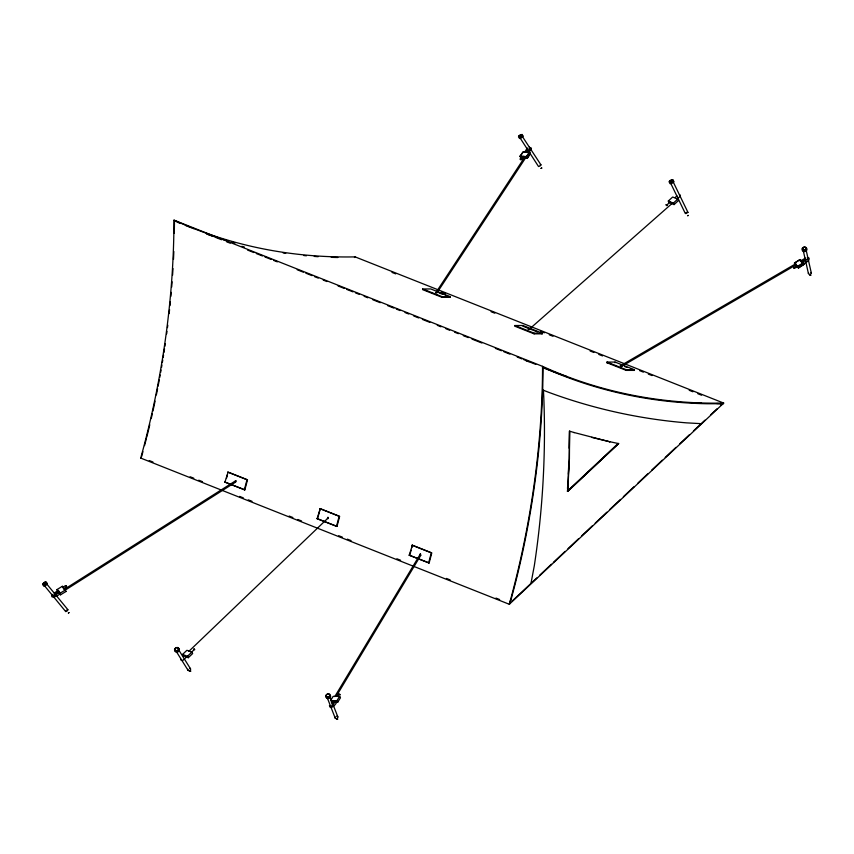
<?xml version="1.0" encoding="UTF-8"?>
<svg xmlns="http://www.w3.org/2000/svg" width="854" height="854" viewBox="0 0 854 854"><rect width="100%" height="100%" fill="white"/><g stroke="black" fill="none" stroke-linecap="round" stroke-linejoin="round"><path stroke-width="1.28" d="M174.301 233.441L174.472 221.079M569.202 448.254L569.415 431.078L574.251 432.615M568.316 474.151L568.764 463.786M522.488 136.277L520.054 137.91L538.532 166.519L540.048 166.018L540.966 164.886L522.178 136.234M808.204 258.751L802.6 262.392M567.494 488.541L567.942 481.955M567.515 491.253L569.202 458.683L569.618 431.153L569.404 458.769L567.718 491.338L618.606 443.578L567.718 491.338M526.438 156.592L437.163 292.591L435.86 292.687L524.783 157.061M437.163 292.591L435.818 292.591M422.698 288.972L422.591 289.613L441.988 297.299L450.079 297.288L450.175 296.658L430.779 288.962L422.698 288.972L442.094 296.669L450.175 296.658M441.988 297.299L442.094 296.669M514.845 325.523L514.738 326.164L534.134 333.85L542.215 333.839L542.322 333.209L522.926 325.513L514.845 325.523L534.241 333.22L542.322 333.209M534.134 333.85L534.241 333.22M606.884 362.715L606.981 362.075L615.061 362.064L634.469 369.761L634.362 370.39L626.281 370.401L606.884 362.715L609.19 362.704M614.965 362.704L615.061 362.064M626.281 370.401L626.388 369.771L606.981 362.075M509.571 603.49L510.713 599.732M141.647 456.484L142.928 451.659M144.529 445.628L146.44 438.39M224.954 482.104L228.103 472.113L247.5 479.809L244.842 489.886L224.954 482.104L244.842 489.886M226.438 478.411L227.442 474.632M244.351 489.801L247.019 479.724L227.612 472.038M317.101 518.656L320.25 508.664L339.646 516.36L336.978 526.438L317.101 518.656L336.978 526.438M317.581 518.741L320.25 508.664M336.497 526.352L339.155 516.275L319.759 508.589M409.237 555.207L412.397 545.215L431.793 552.912L429.124 562.989L409.237 555.207L429.124 562.989M409.728 555.292L411.062 550.254M411.724 547.734L412.397 545.215M428.644 562.903L431.302 552.826L411.906 545.14M509.977 603.65L515.015 584.595A724.875 542.023 -68.4 0 0 542.792 385.848L543.059 367.284L556.424 373.059A724.875 542.023 -68.4 0 0 707.742 403.75L723.028 403.728L720.755 405.308M329.43 705.521C329.922 710.987 337.608 703.248 336.625 701.219M521.634 156.89C517.855 160.776 522.829 160.712 523.267 156.399M521.164 159.687L520.267 159.057M796.28 264.74L622.267 365.982L620.335 365.854L795.768 263.758M622.267 365.982L620.346 365.822M339.412 694.345C342.091 696.704 338.099 690.982 338.056 696.618M420.285 553.979L420.67 555.484L420.478 553.776L334.779 696.608M65.801 610.92C65.171 612.542 68.363 610.557 67.829 609.617L46.639 583.89M335.344 701.155L332.622 705.692L330.477 705.97M331.651 703.984L333.711 700.558M336.444 695.989L420.67 555.484M331.138 699.661L333.188 696.362L339.657 696.288L340.49 697.739L337.768 702.137L331.288 702.212M330.466 700.76L336.935 700.686L339.657 696.288M520.161 156.325L522.904 151.959L529.544 152.183L530.281 153.645L527.537 158.001L520.897 157.776L520.161 156.325L526.801 156.549L529.544 152.183M524.484 152.439L527.334 147.988M526.064 152.023L528.167 148.745M52.062 594.352C49.276 600.351 60.388 594.832 60.399 593.178M527.697 152.62L530.313 148.382M530.099 151.019L531.434 148.18L529.245 147.187M673.08 181.678L671.714 182.959M673.187 181.891L687.94 212.368L685.826 213.628L685.527 213.062M520.043 156.25L523.278 151.98L529.437 152.45L530.227 153.933L526.993 158.203L520.833 157.734L520.043 156.25L526.203 156.72L529.437 152.45M46.436 584.317L44.301 585.385M182.585 654.431L186.909 650.278L191.808 652.114L192.641 653.556L188.318 657.708L183.418 655.872L182.585 654.431L187.496 656.267L188.318 657.708M187.496 656.267L191.808 652.114M188.819 651.378L327.851 518.218M186.973 656.566L183.247 660.121A2.295 1.292 -29.9 0 1 180.845 659.363M191.627 652.114L194.413 649.446M188.083 226.246A724.213 541.532 -68.4 0 0 355.125 256.883L723.701 403.088L509.304 604.28L140.718 458.075L141.401 457.434M354.442 257.513L355.125 256.883M567.312 491.178L618.2 443.418M512.368 600.864L536.824 577.912M539.739 575.169L551.417 564.216M553.36 562.391L565.028 551.438M567.953 548.706L578.649 538.66M581.563 535.928L592.27 525.883M595.185 523.15L606.852 512.197M609.777 509.454L620.474 499.419M623.388 496.676L634.095 486.641M637.981 482.99L647.706 473.863M651.602 470.212L662.298 460.167M665.213 457.434L675.92 447.389M679.805 443.738L689.53 434.611M693.427 430.96L704.934 420.168M710.517 414.927L717.029 408.81M668.298 201.042L672.685 197.007L677.724 199.11L678.46 200.562L674.073 204.597L669.034 202.494L668.298 201.042L673.336 203.135L674.073 204.597M673.336 203.135L677.724 199.11M235.747 480.706C233.58 483.268 237.433 481.357 235.747 480.706L64.263 589.409M666.536 205.259L670.337 201.843M675.076 197.584L676.976 195.876M529.224 329.292L672.077 203.455M678.065 198.171L680.083 196.399A2.295 1.281 -26.7 0 0 679.453 194.755M794.444 263.128L799.718 259.659L803.155 263L803.892 264.462L798.618 267.932L794.444 263.128L798.618 267.932M803.155 263C803.913 264.035 786.523 272.672 797.198 265.541M59.78 592.249L54.069 595.868L52.628 595.686M64.883 590.338L235.576 482.136M54.218 593.007L58.52 590.338M62.822 587.659C66.388 583.41 68.63 587.36 63.452 588.577M53.887 594.523L59.193 591.214M56.919 589.612L62.353 586.292L65.214 590.071L65.982 591.491L60.538 594.811L56.919 589.612L60.538 594.811M59.769 593.391L65.214 590.071M795.565 264.324L794.775 262.84L800.23 259.563L803.721 264.516L798.255 267.804L796.238 265.188M794.775 262.84L797.465 266.32L802.92 263.043M803.262 263.299C805.525 264.003 812.624 257.887 807.308 257.396M800.347 261.089L805.471 258.111M802.045 261.388L805.962 259.114M66.858 609.937L67.829 609.617M540.102 165.025L540.966 164.886M686.744 212.336L687.94 212.368M626.388 369.771L634.469 369.761M716.623 403.526L723.028 403.728M609.564 441.667L618.606 443.578M591.63 437.365L609.767 441.742M609.959 441.828L573.845 432.455M543.027 390.107L548.471 392.232A753.708 625.918 -77.5 0 0 686.573 422.858L701.209 423.659M391.997 272.415L395.712 273.888M441.529 292.057L445.244 293.53M491.061 311.71L494.776 313.183M540.593 331.363L544.308 332.836M549.261 334.8L552.976 336.273M590.125 351.005L593.84 352.478M598.793 354.442L602.508 355.915M639.657 370.657L643.372 372.13M648.325 374.095L652.04 375.568M689.189 390.299L692.904 391.772M697.857 393.737L701.572 395.21M439.159 292.965L442.799 294.406M445.222 295.367L450.079 297.288M522.819 326.143L528.882 328.555M531.305 329.516L537.369 331.918M539.792 332.879L542.215 333.839M624.669 366.547L627.092 367.508M630.722 368.949L634.362 370.39M140.718 458.075A724.213 541.532 -68.4 0 0 173.981 220.151L542.557 366.355A724.213 541.532 -68.4 0 0 723.701 403.088M176.906 222.04L180.536 223.481M185.393 225.403L191.456 227.804M206.679 233.847L212.881 236.312M215.357 237.295L221.549 239.75M226.513 241.714L230.228 243.198M247.585 250.073L253.787 252.538M256.264 253.521L262.466 255.976M264.943 256.958L271.145 259.424M273.622 260.406L277.337 261.879M297.181 269.747L303.373 272.202M305.849 273.195L312.052 275.65M314.528 276.632L318.254 278.105M323.207 280.08L326.933 281.553M338.088 285.973L344.29 288.438M346.767 289.421L352.969 291.876M355.445 292.858L359.16 294.331M364.124 296.306L367.839 297.779M372.803 299.743L380.233 302.7M387.673 305.647L393.875 308.102M396.352 309.084L400.078 310.568M405.031 312.532L408.746 314.005M413.71 315.969L418.673 317.944M422.388 319.417L429.829 322.364M437.269 325.321L440.984 326.794M445.937 328.758L449.663 330.231M454.616 332.206L458.342 333.679M463.295 335.643L468.259 337.608M471.974 339.091L481.891 343.02M495.363 348.368L501.426 350.77M503.849 351.731L509.913 354.132M517.193 357.025L522.04 358.947M523.662 359.587L527.292 361.028M529.715 361.989L535.778 364.402M530.985 583.389L534.316 565.722A753.708 625.918 -77.5 0 0 543.752 396.651L543.432 390.267M149.237 460.552L152.951 462.025M190.1 476.756L193.815 478.229M198.768 480.194L202.483 481.667M239.622 496.409L243.337 497.882M248.29 499.846L252.005 501.319M289.154 516.051L292.869 517.524M297.822 519.488L301.537 520.961M338.686 535.704L342.401 537.177M347.354 539.141L351.069 540.614M396.886 558.783L400.601 560.256M446.418 578.436L450.133 579.909M495.95 598.078L499.665 599.551M525.573 360.42L529.064 361.915M793.964 267.43L794.241 268.007M801.308 261.954L803.892 264.462M44.408 585.62L65.705 611.581M801.703 261.911L803.721 264.516M63.847 588.662L65.982 591.491M179.02 650.428L190.325 668.522M176.831 652.349L188.136 670.443M336.935 700.686L337.768 702.137M62.353 586.292L63.132 587.723M193.378 227.837L193.879 228.776M800.23 259.563L801.031 261.046M797.465 266.32L798.255 267.804M526.203 156.72L526.993 158.203M799.718 259.659L800.454 261.121M526.801 156.549L527.537 158.001M66.644 586.581L66.068 585.716M670.529 182.927L685.282 213.404M330.146 697.174L337.757 716.677M335.206 718.097L327.114 697.376A1.473 1.142 -21.3 0 0 327.616 697.761M811.3 272.97L806.027 249.592A1.473 1.089 -12.7 0 1 805.898 250.169M803.134 250.083L808.407 273.451M178.497 650.449A1.473 1.132 -32 0 1 177.408 651.41M189.759 668.266A1.473 1.132 -32 0 1 190.517 669.675A1.473 1.132 -32 0 1 188.713 670.7A1.473 1.132 -32 0 1 187.955 669.29M178.059 648.325A2.327 1.793 -32 0 1 179.244 650.567A2.327 1.793 -32 0 1 176.383 652.189A2.327 1.793 -32 0 1 175.198 649.947M46.522 583.122A2.327 0.769 -39.4 0 1 47.002 584.136A2.327 0.769 -39.4 0 1 44.419 586.143A2.327 0.769 -39.4 0 1 43.928 585.139M329.591 697.142A1.473 1.142 -21.3 0 1 329.046 697.622M336.561 716.207A1.473 1.142 -21.3 0 1 337.874 717.456A1.473 1.142 -21.3 0 1 335.921 718.556A1.473 1.142 -21.3 0 1 335.28 716.912M330.413 695.54A2.327 1.815 -21.3 0 1 328.278 698.54A2.327 1.815 -21.3 0 1 326.495 695.914M673.101 181.229A2.327 0.715 -25.8 0 1 673.571 182.137A2.327 0.715 -25.8 0 1 670.614 183.578A2.327 0.715 -25.8 0 1 670.144 182.671M337.842 257.513A724.875 542.023 -68.4 0 1 331.256 257.342M318.147 256.691A724.875 542.023 -68.4 0 1 314.229 256.413M306.415 255.773A724.875 542.023 -68.4 0 1 303.821 255.527M285.738 253.35A724.875 542.023 -68.4 0 1 283.176 252.976M235.192 242.931A724.875 542.023 -68.4 0 1 231.477 241.906M226.545 240.476A724.875 542.023 -68.4 0 1 222.851 239.366M215.518 237.038A724.875 542.023 -68.4 0 1 207.01 234.156M186.909 225.755A724.213 541.532 -68.4 0 1 173.981 220.151M244.265 246.966A732.743 472.187 -61.7 0 1 241.885 246.326M701.081 402.949A732.743 608.507 -77.5 0 1 698.423 402.789M567.43 376.763A732.743 608.507 -77.5 0 1 542.471 367.53M542.557 366.355A724.213 541.532 -68.4 0 1 509.304 604.28M173.832 251.46A724.875 542.023 -68.4 0 1 173.479 259.349M172.988 268.572A724.875 542.023 -68.4 0 1 172.572 275.18M172.102 281.788A724.875 542.023 -68.4 0 1 171.686 287.072M171.248 292.367A724.875 542.023 -68.4 0 1 170.885 296.349M170.384 301.643A724.875 542.023 -68.4 0 1 169.989 305.625M169.572 309.607A724.875 542.023 -68.4 0 1 169.145 313.589M167.79 325.118A724.875 542.023 -68.4 0 1 167.469 327.616M166.989 331.352A724.875 542.023 -68.4 0 1 166.658 333.839M165.27 343.81A724.875 542.023 -68.4 0 1 164.897 346.308M164.523 348.795A724.875 542.023 -68.4 0 1 163.957 352.542M163.562 355.029A724.875 542.023 -68.4 0 1 163.167 357.527M162.762 360.014A724.875 542.023 -68.4 0 1 162.345 362.512M161.929 365.01A724.875 542.023 -68.4 0 1 161.502 367.498M161.075 369.995A724.875 542.023 -68.4 0 1 160.627 372.483M160.178 374.981A724.875 542.023 -68.4 0 1 159.73 377.468M159.271 379.966A724.875 542.023 -68.4 0 1 158.086 386.189M157.595 388.687A724.875 542.023 -68.4 0 1 156.357 394.911M155.065 401.134A724.875 542.023 -68.4 0 1 152.919 411.084M152.364 413.571A724.875 542.023 -68.4 0 1 151.233 418.545M149.781 424.748A724.875 542.023 -68.4 0 1 146.749 437.152M805.418 250.649A1.473 1.089 -12.7 0 1 804.714 250.916M803.977 250.895A1.473 1.089 -12.7 0 1 803.4 250.585M811.044 272.458A1.473 1.089 -12.7 0 1 809.987 274.294A1.473 1.089 -12.7 0 1 808.535 272.885M805.546 248.162A2.327 1.719 -12.7 0 1 805.909 251.129A2.327 1.719 -12.7 0 1 802.29 250.222M802.493 249.315A2.327 1.719 -12.7 0 1 803.262 248.546M521.826 136.021A2.327 0.673 -32.9 0 1 523.054 136.416A2.327 0.673 -32.9 0 1 520.097 138.401A2.327 0.673 -32.9 0 1 519.894 137.313M519.104 136.085A2.327 0.673 -32.9 0 1 522.306 134.516A2.327 0.673 -32.9 0 1 520.62 136.576A2.327 0.673 -32.9 0 1 518.57 136.736M327.456 518.389C328.512 520.033 328.395 515.037 327.456 518.389M518.73 136.181C521.815 137.046 522.36 132.114 518.73 136.181M541.052 168.419L541.756 168.024L541.052 168.419M666.099 204.789L666.846 205.59L666.099 204.789M189.94 671.137L190.709 671.073L189.94 671.137M193.954 648.965L194.765 649.734L194.061 648.933M809.944 275.202L810.745 275.223L809.944 275.202M336.86 719.1L337.618 719.196L336.86 719.1M68.384 613.012L68.971 612.638L68.384 613.012M687.609 215.656L688.313 215.454L687.609 215.656M528.263 329.26L529.875 329.313L528.263 329.26M175.871 651.367A2.327 1.793 -32 0 0 178.881 648.741A2.327 1.793 -32 0 0 175.369 648.207A2.327 1.793 -32 0 0 175.871 651.367M175.892 650.716A1.836 1.42 -32 0 0 178.262 648.634A1.836 1.42 -32 0 0 175.497 648.207A1.836 1.42 -32 0 0 175.892 650.716M43.501 585.033A2.327 0.769 -39.4 0 0 46.415 582.332A2.327 0.769 -39.4 0 0 43.757 583.207A2.327 0.769 -39.4 0 0 43.501 585.033M43.447 584.382A1.836 0.608 -39.4 0 0 45.753 582.247A1.836 0.608 -39.4 0 0 43.65 582.94A1.836 0.608 -39.4 0 0 43.447 584.382M326.815 697.515A2.327 1.815 -21.3 0 0 330.306 695.562A2.327 1.815 -21.3 0 0 327.018 694.259A2.327 1.815 -21.3 0 0 326.815 697.515M326.965 696.875A1.836 1.43 -21.3 0 0 329.729 695.337A1.836 1.43 -21.3 0 0 327.135 694.302A1.836 1.43 -21.3 0 0 326.965 696.875M669.984 182.265A2.327 0.715 -25.8 0 0 673.336 180.279A2.327 0.715 -25.8 0 0 670.369 180.749A2.327 0.715 -25.8 0 0 669.984 182.265M670.048 181.624A1.836 0.566 -25.8 0 0 672.696 180.055A1.836 0.566 -25.8 0 0 670.358 180.429A1.836 0.566 -25.8 0 0 670.048 181.624M803.39 250.51A2.327 1.719 -12.7 0 0 806.656 248.45A2.327 1.719 -12.7 0 0 803.038 247.553A2.327 1.719 -12.7 0 0 803.39 250.51M803.529 249.859A1.836 1.356 -12.7 0 0 806.101 248.236A1.836 1.356 -12.7 0 0 803.24 247.521A1.836 1.356 -12.7 0 0 803.529 249.859"/></g></svg>
